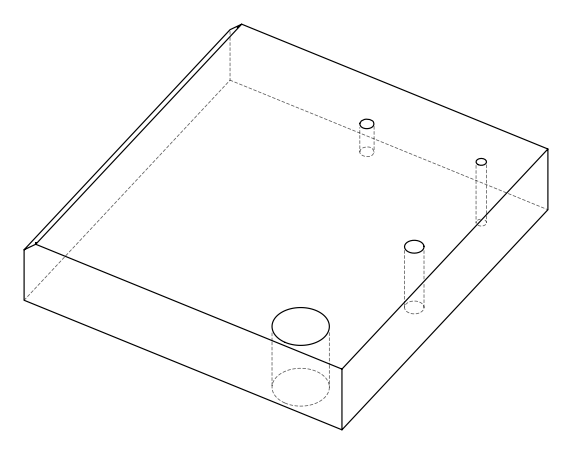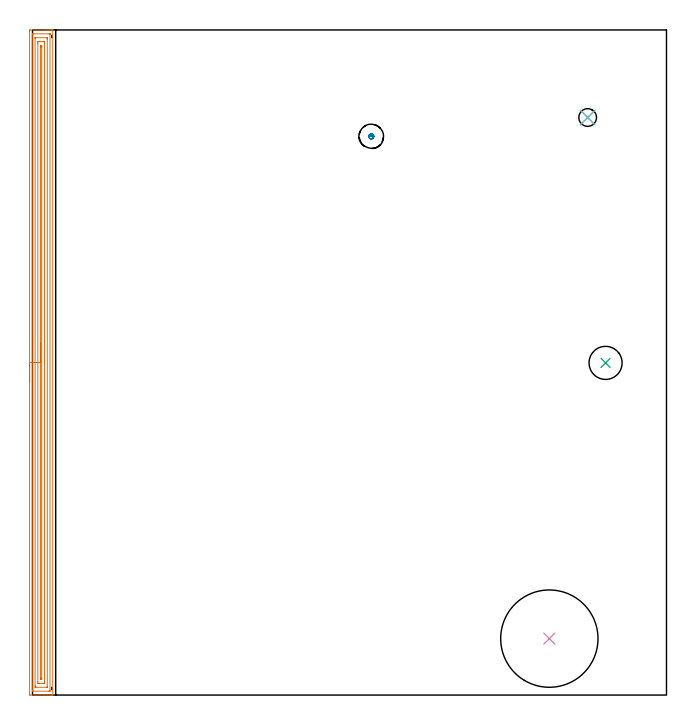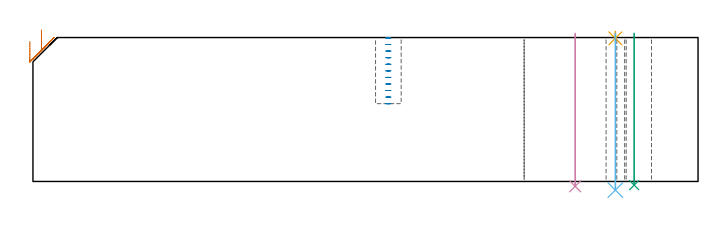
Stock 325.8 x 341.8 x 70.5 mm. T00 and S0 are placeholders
(PLAN: 6 operations, 5 tool changes, 15.3 min)
(1 AREA_MILL | FG_CHAMFER_SURFACE | UGT0205_001 | 13.86 min | 24205 mm3)
(2 MILL_BLIND_HOLE_FROM_SOLID_MATERIAL | STEP1POCKET | UGT0201_128 | Spiral | 0.53 min | 3976 mm3)
(3 INDEXABLE_INSERT_DRILL_THROUGH_HOLE_FROM_SOLID | STEP1HOLE | NXT0302_005 | 0.3 min | 15978 mm3)
(4 INDEXABLE_INSERT_DRILL_THROUGH_HOLE_FROM_SOLID_1 | STEP1HOLE_1 | NXT0302_038 | 0.3 min | 138390 mm3)
(5 SPOT_DRILL | STEP1HOLE_2 | NXT0321_9005460120000 | 0.03 min | 2 mm3)
(6 DRILL_THROUGH_HOLE_INTO_CENTER | STEP1HOLE_2 | UGT0301_206 | 0.31 min | 4562 mm3)
(TOOL UGT0205_001 | Chamfer Mill 20 x 3 x 45 deg. | D20 FL50 Z2)
(TOOL UGT0201_128 | Carbide End Mill 10.0 | D10 FL15 Z4)
(TOOL NXT0302_005 | Index. Insert Drill 17mm [880-D1700L20-05] | D17 PA176 FL85 Z2)
(TOOL NXT0302_038 | Index. Insert Drill 50mm [880-D5000L50-04] | D50 PA176 FL200 Z2)
(TOOL NXT0321_9005460120000 | NC Spot Drill, 142deg, 12mm, Carbide, Uncoated | D12 PA142 FL30 Z2)
(TOOL UGT0301_206 | Twist Drill 9.1 mm | D9.1 PA118 FL78 Z2)
(OP 1 AREA_MILL)
G17 G21 G94 G90
T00 M6
G54
G17 G0 G90 X-1.5 Y160.9 S1061 M3
G43 Z80.5 H0
Z68.6
G94 G1 Y160.938 Z67.728 F250.
Y161.052 Z66.864
Y161.241 Z66.012
Y161.503 Z65.18
Y161.837 Z64.374
Y162.24 Z63.6
Y162.708 Z62.864
Y163.24 Z62.172
Y163.829 Z61.529
Y164.472 Z60.94
Y165.164 Z60.409
Y165.9 Z59.94
Y166.674 Z59.537
Y167.48 Z59.203
Y168.312 Z58.941
Y169.164 Z58.752
Y170.028 Z58.638
Y170.9 Z58.6
Y341.175
X-1.497 Y341.472 Z58.602
X-1.492 Y341.79 Z58.606
X-1.17 Y341.8 Z58.927
X7.126 Z67.221
X8.555 Z68.651
X8.91 Z69.005
X9.62 Z69.719
X9.924 Z70.024
X10.342 Y341.793 Z70.433
X10.397 Y341.79 Z70.488
X10.4 Y341.622 Z70.5
Y0.178
X10.397 Y0.008 Z70.488
X10.39 Y0.006 Z70.481
X10.34 Y0.003 Z70.432
X9.924 Y0. Z70.023
X9.619 Z69.719
X8.91 Z69.005
X7.663 Z67.76
X6.234 Z66.329
X-1.17 Z58.927
X-1.492 Y0.01 Z58.606
X-1.499 Y0.33 Z58.599
Y0.342
X-1.5 Y170.9 Z58.6
X-0.086 Z60.014
Y339.464
X-0.079 Y339.786 Z60.021
X-0.06 Y339.79 Z60.04
X-0.01 Y339.793 Z60.09
X0.471 Y339.799 Z60.571
X8.499 Z68.599
X8.91 Y339.795 Z69.01
X8.967 Y339.792 Z69.067
X8.979 Y339.79 Z69.079
X8.982 Y339.717 Z69.082
X8.984 Y339.616 Z69.084
X8.985 Y339.464 Z69.085
X8.986 Y339.388 Z69.086
Y2.336
X8.979 Y2.015 Z69.079
X8.96 Y2.01 Z69.06
X8.91 Y2.007 Z69.01
X8.429 Y2.001 Z68.529
X0.401 Y2. Z60.501
X-0.01 Y2.005 Z60.09
X-0.068 Y2.008 Z60.032
X-0.079 Y2.01 Z60.021
X-0.082 Y2.083 Z60.018
X-0.084 Y2.184 Z60.016
X-0.086 Y2.489 Z60.014
Y170.9
X1.328 Z61.428
X1.329 Y337.6 Z61.429
X1.33 Y337.711 Z61.43
X1.332 Y337.766 Z61.432
X1.334 Y337.786 Z61.434
X1.375 Y337.79 Z61.475
X1.576 Y337.799 Z61.676
X7.126 Y337.8 Z67.226
X7.325 Y337.798 Z67.425
X7.458 Y337.795 Z67.558
X7.559 Y337.79 Z67.659
X7.564 Y337.747 Z67.664
X7.567 Y337.6 Z67.667
X7.571 Y337.154 Z67.671
Y4.2
X7.57 Y4.089 Z67.67
X7.567 Y4.034 Z67.667
X7.565 Y4.014 Z67.665
X7.525 Y4.01 Z67.625
X7.324 Y4.001 Z67.424
X1.774 Y4. Z61.874
X1.575 Y4.002 Z61.675
X1.442 Y4.005 Z61.542
X1.341 Y4.01 Z61.441
X1.335 Y4.053 Z61.435
X1.332 Y4.2 Z61.432
X1.329 Y4.646 Z61.429
X1.328 Y170.9 Z61.428
X2.743 Z62.843
Y334.918
X2.747 Y335.731 Z62.847
X2.749 Y335.781 Z62.849
X2.789 Y335.79 Z62.889
X2.898 Y335.795 Z62.998
X3.118 Y335.798 Z63.218
X3.558 Y335.8 Z63.658
X5.342 Z65.442
X5.787 Y335.799 Z65.887
X6.003 Y335.795 Z66.103
X6.111 Y335.79 Z66.211
X6.151 Y335.783 Z66.251
X6.157 Y334.918 Z66.257
Y6.882
X6.153 Y6.069 Z66.253
X6.151 Y6.019 Z66.251
X6.111 Y6.01 Z66.211
X6.002 Y6.005 Z66.102
X5.782 Y6.002 Z65.882
X5.342 Y6. Z65.442
X3.558 Z63.658
X3.113 Y6.001 Z63.213
X2.897 Y6.005 Z62.997
X2.789 Y6.01 Z62.889
X2.749 Y6.017 Z62.849
X2.743 Y6.882 Z62.843
Y170.9
X4.157 Z64.257
Y333.131
X4.159 Y333.423 Z64.259
X4.163 Y333.718 Z64.263
X4.165 Y333.79 Z64.265
X4.2 Y333.793 Z64.3
X4.283 Y333.797 Z64.383
X4.45 Y333.798 Z64.55
X4.678 Y333.796 Z64.778
X4.73 Y333.79 Z64.83
X4.736 Y333.776 Z64.836
X4.739 Y333.735 Z64.839
X4.742 Y333.131 Z64.842
X4.743 Y332.837 Z64.843
Y8.669
X4.741 Y8.377 Z64.841
X4.737 Y8.082 Z64.837
X4.735 Y8.01 Z64.835
X4.7 Y8.007 Z64.8
X4.617 Y8.003 Z64.717
X4.45 Y8.002 Z64.55
X4.222 Y8.004 Z64.322
X4.17 Y8.01 Z64.27
X4.164 Y8.024 Z64.264
X4.161 Y8.065 Z64.261
X4.158 Y8.669 Z64.258
X4.157 Y8.963 Z64.257
Y170.9
Y171.772 Z64.295
Y172.636 Z64.409
Y173.488 Z64.598
Y174.32 Z64.86
Y175.126 Z65.194
Y175.9 Z65.597
Y176.636 Z66.065
Y177.328 Z66.596
Y177.971 Z67.186
Y178.56 Z67.829
Y179.092 Z68.521
Y179.56 Z69.257
Y179.963 Z70.031
Y180.297 Z70.837
Y180.559 Z71.669
Y180.748 Z72.52
Y180.862 Z73.385
Y180.9 Z74.257
G0 Z80.5
M5
M2
(OP 2 MILL_BLIND_HOLE_FROM_SOLID_MATERIAL)
G17 G21 G94 G90
T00 M6
G54
G17 G0 G90 X174.1 Y287.1 S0 M3
G43 Z80.5 H0
Z70.282
G94 G3 X174.725 Y287.725 R0.625 F250.
X174.1 Y288.35 R0.625
X172.85 Y287.1 R1.25
X174.1 Y288.35 R-1.25
X173.475 Y287.725 R0.625
X174.1 Y287.1 R0.625
G0 Z67.064
G3 X174.725 Y287.725 R0.625
X174.1 Y288.35 R0.625
X172.85 Y287.1 R1.25
X174.1 Y288.35 R-1.25
X173.475 Y287.725 R0.625
X174.1 Y287.1 R0.625
G0 Z63.845
G3 X174.725 Y287.725 R0.625
X174.1 Y288.35 R0.625
X172.85 Y287.1 R1.25
X174.1 Y288.35 R-1.25
X173.475 Y287.725 R0.625
X174.1 Y287.1 R0.625
G0 Z60.627
G3 X174.725 Y287.725 R0.625
X174.1 Y288.35 R0.625
X172.85 Y287.1 R1.25
X174.1 Y288.35 R-1.25
X173.475 Y287.725 R0.625
X174.1 Y287.1 R0.625
G0 Z57.409
G3 X174.725 Y287.725 R0.625
X174.1 Y288.35 R0.625
X172.85 Y287.1 R1.25
X174.1 Y288.35 R-1.25
X173.475 Y287.725 R0.625
X174.1 Y287.1 R0.625
G0 Z54.191
G3 X174.725 Y287.725 R0.625
X174.1 Y288.35 R0.625
X172.85 Y287.1 R1.25
X174.1 Y288.35 R-1.25
X173.475 Y287.725 R0.625
X174.1 Y287.1 R0.625
G0 Z50.973
G3 X174.725 Y287.725 R0.625
X174.1 Y288.35 R0.625
X172.85 Y287.1 R1.25
X174.1 Y288.35 R-1.25
X173.475 Y287.725 R0.625
X174.1 Y287.1 R0.625
G0 Z47.755
G3 X174.725 Y287.725 R0.625
X174.1 Y288.35 R0.625
X172.85 Y287.1 R1.25
X174.1 Y288.35 R-1.25
X173.475 Y287.725 R0.625
X174.1 Y287.1 R0.625
G0 Z44.536
G3 X174.725 Y287.725 R0.625
X174.1 Y288.35 R0.625
X172.85 Y287.1 R1.25
X174.1 Y288.35 R-1.25
X173.475 Y287.725 R0.625
X174.1 Y287.1 R0.625
G0 Z41.318
G3 X174.725 Y287.725 R0.625
X174.1 Y288.35 R0.625
X172.85 Y287.1 R1.25
X174.1 Y288.35 R-1.25
X173.475 Y287.725 R0.625
X174.1 Y287.1 R0.625
G0 Z38.1
G3 X174.725 Y287.725 R0.625
X174.1 Y288.35 R0.625
X172.85 Y287.1 R1.25
X174.1 Y288.35 R-1.25
X173.475 Y287.725 R0.625
X174.1 Y287.1 R0.625
G0 Z80.5
M5
M2
(OP 3 INDEXABLE_INSERT_DRILL_THROUGH_HOLE_FROM_SOLID)
G17 G21 G94 G90
T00 M6
G54
G17 G0 G90 X294.5 Y170.7 S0 M3
G43 Z80.5 H1
G94 G81 G98 Z-1.797 F250. R72.5
G80
M5
M2
(OP 4 INDEXABLE_INSERT_DRILL_THROUGH_HOLE_FROM_SOLID_1)
G17 G21 G94 G90
T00 M6
G54
G17 G0 G90 X265.6 Y29. S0 M3
G43 Z80.5 H1
G94 G81 G98 Z-2.373 F250. R72.5
G80
M5
M2
(OP 5 SPOT_DRILL)
G17 G21 G94 G90
T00 M6
G54
G17 G0 G90 X285.3 Y296.8 S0 M3
G43 Z80.5 H0
G94 G81 G98 Z70.108 F250. R73.5
G80
M5
M2
(OP 6 DRILL_THROUGH_HOLE_INTO_CENTER)
G17 G21 G94 G90
T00 M6
G54
G17 G0 G90 X285.3 Y296.8 S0 M3
G43 Z80.5 H0
G94 G73 G98 Z-4.234 F250. Q8.304 R72.5
G80
M5
M2
